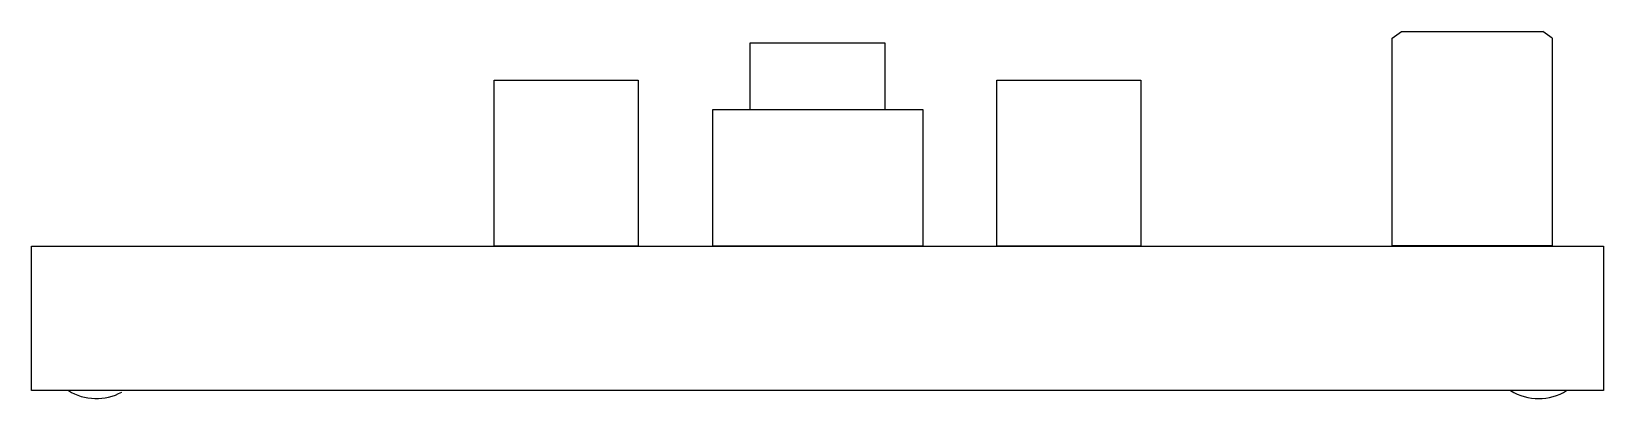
# Model space of a CAD drawing. Extents: x -1110 to 1070, y 4874 to 5383.
import ezdxf

# ---------------------------------------------------------------- set-up
doc = ezdxf.new("R2010")
doc.units = 0
doc.layers.add('FINALSIMPLELAYER', color=7, linetype='CONTINUOUS')

msp = doc.modelspace()

# ---------------------------------------------------------------- linework, layer by layer
at = {"layer": 'FINALSIMPLELAYER', "color": 7}
for p, q in [((-113.49092, 5367.4519), (73.50908, 5367.4519)), ((-113.49092, 5274.913421), (-113.49092, 5367.4519)), ((73.50908, 5367.4519), (73.50908, 5274.913421)), ((776.83041, 5085.800704), (776.83041, 5373.720119)), ((789.72827, 5382.985506), (985.93256, 5382.985506)), ((998.83041, 5373.720119), (998.83041, 5085.800704)), ((-468.49272, 5315.447501), (-268.48892, 5315.447501)), ((-468.49272, 5085.49042), (-468.49272, 5315.447501)), ((-268.48892, 5315.447501), (-268.48892, 5085.49042)), ((228.49877, 5315.4519), (428.50257, 5315.4519)), ((228.49877, 5085.49042), (228.49877, 5315.4519)), ((428.50257, 5315.4519), (428.50257, 5085.49042)), ((-164.99092, 5274.913421), (126.00908, 5274.913421)), ((-164.99092, 5085.49042), (-164.99092, 5274.913421)), ((126.00908, 5274.913421), (126.00908, 5085.49042)), ((-1109.99092, 5085.49042), (1070.00907, 5085.49042)), ((-1109.99092, 4885.49042), (-1109.99092, 5085.49042)), ((-268.48892, 5085.49042), (-468.49272, 5085.49042)), ((126.00908, 5085.49042), (-164.99092, 5085.49042)), ((428.50257, 5085.49042), (228.49877, 5085.49042)), ((998.83041, 5085.800704), (776.83041, 5085.800704)), ((1070.00907, 5085.49042), (1070.00907, 4885.49042)), ((1070.00907, 4885.49042), (-1109.99092, 4885.49042))]:
    msp.add_line(p, q, dxfattribs=at)
at = {"layer": 'FINALSIMPLELAYER', "color": 7, "linetype": 'CONTINUOUS'}
for p, q in [((776.83041, 5373.720119), (789.72827, 5382.985506)), ((998.83041, 5373.720119), (985.93256, 5382.985506))]:
    msp.add_line(p, q, dxfattribs=at)
for centre, end in [((-1019.99092, 4948.49042), 298.49153), ((980.00908, 4948.49042), 301.641045)]:
    msp.add_arc(centre, 74, 238.358955, end, dxfattribs=at)

doc.saveas('drawing.dxf')
